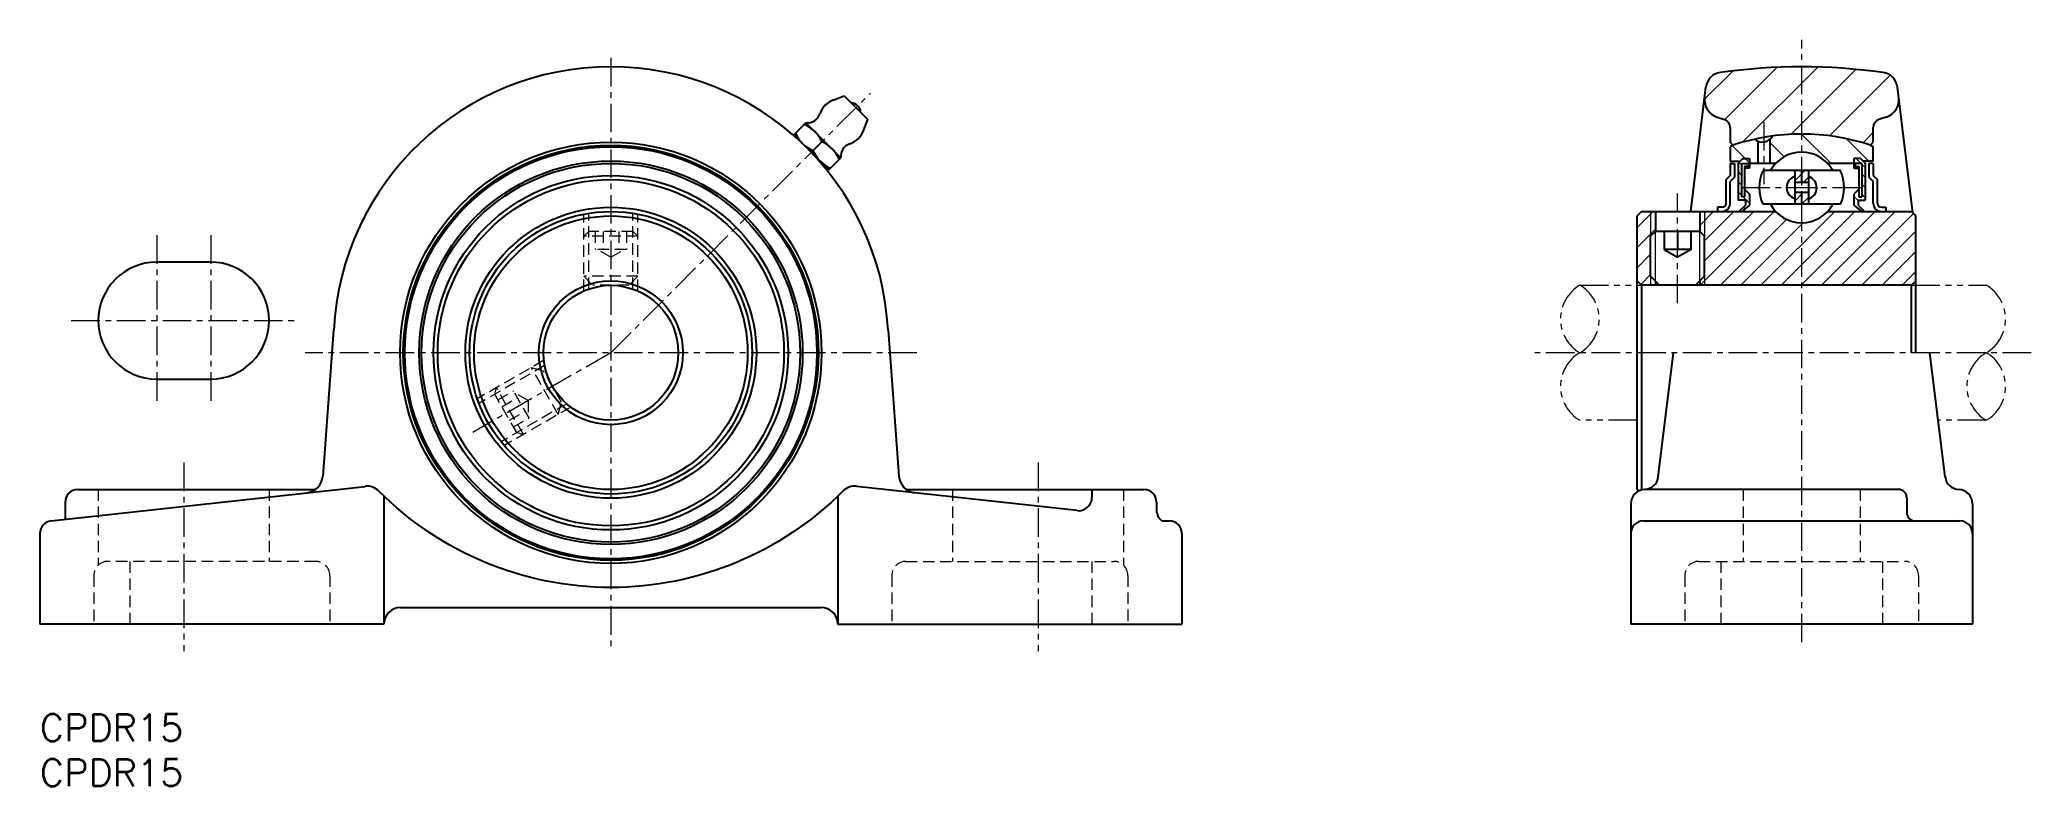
# Model space of a CAD drawing. Header units: millimetres. Extents: x 0 to 221, y -8 to 75.
import ezdxf

# ---------------------------------------------------------------- set-up
doc = ezdxf.new("R2010")
doc.units = ezdxf.units.MM
doc.header["$LTSCALE"] = 0.5
for name, pattern in [('CENTER', [50.8, 31.75, -6.35, 6.35, -6.35]), ('DASHED', [19.05, 12.7, -6.35]), ('PHANTOM', [63.5, 31.75, -6.35, 6.35, -6.35, 6.35, -6.35])]:
    doc.linetypes.add(name, pattern=pattern)
for name, color, linetype, lineweight in [('MSM_CENTER', 1, 'CENTER', 13), ('MSM_CONTINUOUS', 7, 'Continuous', 25), ('MSM_DASHED', 4, 'DASHED', 13), ('MSM_IMAGINARY', 6, 'PHANTOM', 13), ('MSM_NARROW', 5, 'Continuous', 13), ('MSM_PART_NUMBER', 7, 'Continuous', 25)]:
    doc.layers.add(name, color=color, linetype=linetype, lineweight=lineweight)
doc.styles.get("Standard").update_dxf_attribs({"font": 'txt.shx', "height": 3, "bigfont": 'bigfont.shx'})

msp = doc.modelspace()

# ---------------------------------------------------------------- hatches: boundary and pattern name
at = {"layer": 'MSM_NARROW', "ltscale": 0.2}
h = msp.add_hatch(dxfattribs=at)
h.set_pattern_fill('ANSI31', color=256, style=0)
h.paths.add_polyline_path([(205.29, 66.39, 0.334044), (206.68, 68.42), (206.57, 69.68, 0.347501), (204.97, 71.36, 0.035185), (195.92, 72), (195.92, 64.52, -0.080403), (203.6, 63.28), (203.87, 63.6), (203.87, 65.24, -0.322028), (204.52, 66.13)])
h.paths.add_polyline_path([(195.92, 64.52), (195.92, 72, 0.035185), (186.88, 71.36, 0.347501), (185.28, 69.68), (185.17, 68.53, 0.347699), (186.56, 66.4), (187.33, 66.14, -0.322028), (187.97, 65.24), (187.97, 63.63), (188.25, 63.28, -0.080401)])
h = msp.add_hatch(dxfattribs=at)
h.set_pattern_fill('ANSI31', color=256, angle=90, style=0)
h.paths.add_polyline_path([(191.06, 61.24), (191.06, 63.73, -0.08341), (190.72, 63.96, 0.026275), (188.25, 63.28), (187.97, 63.11), (187.97, 61.52), (189.1, 61.52), (189.38, 61.8), (190.13, 61.8), (190.13, 61.24)])
h.paths.add_polyline_path([(195.92, 62.51), (195.92, 64.52, 0.033419), (192.68, 64.3, -0.101803), (192.37, 63.91), (192.37, 61.24), (193.04, 61.24, -0.20922)])
h.paths.add_polyline_path([(203.87, 63.11), (203.6, 63.28, 0.080403), (195.92, 64.52), (195.92, 62.51, -0.20922), (198.81, 61.24), (201.72, 61.24), (201.72, 61.8), (202.47, 61.8), (202.75, 61.52), (203.87, 61.52)])
h = msp.add_hatch(dxfattribs=at)
h.set_pattern_fill('ANSI31', color=256, scale=0.25, angle=90, style=0)
h.paths.add_polyline_path([(189.24, 57.55), (189.24, 61.25), (189.99, 61.25), (189.99, 60.92), (189.56, 60.92), (189.56, 60.73), (190.13, 60.73), (190.13, 61.8), (189.38, 61.8), (188.86, 61.29), (188.86, 57.17), (189.66, 57.17), (189.66, 56.61), (188.95, 55.91), (189.25, 55.91), (190.13, 56.6), (190.13, 57.83), (189.56, 58.39), (189.56, 57.55)])
h.paths.add_polyline_path([(202.99, 57.17), (202.99, 61.29), (202.47, 61.8), (201.72, 61.8), (201.72, 60.73), (202.28, 60.73), (202.28, 60.92), (201.86, 60.92), (201.86, 61.25), (202.61, 61.25), (202.61, 57.55), (202.28, 57.55), (202.28, 58.29), (202.23, 58.34), (201.72, 57.83), (201.72, 56.6), (202.59, 55.91), (202.89, 55.91), (202.19, 56.61), (202.19, 57.17)])
h = msp.add_hatch(dxfattribs=at)
h.set_pattern_fill('ANSI31', color=256, scale=0.25, style=0)
h.paths.add_polyline_path([(195.18, 59.14), (195.92, 59.14), (195.92, 60.45), (195.18, 60.45)])
h.paths.add_polyline_path([(195.92, 59.14), (195.93, 59.14), (196.67, 59.14), (196.67, 60.45), (195.92, 60.45)])
h.paths.add_polyline_path([(195.92, 56.71), (196.67, 56.71), (196.67, 58.02), (195.92, 58.02)])
h.paths.add_polyline_path([(195.18, 56.71), (195.92, 56.71), (195.92, 58.02), (195.18, 58.02)])
h = msp.add_hatch(dxfattribs=at)
h.set_pattern_fill('ANSI31', color=256, scale=0.5, style=0)
h.paths.add_polyline_path([(208.62, 48.2), (208.62, 55.41), (208.12, 55.91), (198.81, 55.91, -0.209018), (195.92, 54.65), (195.92, 47.7), (208.12, 47.7)])
h.paths.add_polyline_path([(195.92, 47.7), (195.92, 54.65, -0.209018), (193.04, 55.91), (185.12, 55.91), (185.12, 53.16), (185.12, 48.7), (185.12, 47.7)])
h.paths.add_polyline_path([(185.12, 53.16), (185.12, 55.91), (184.58, 55.91), (184.58, 53.7)])
h.paths.add_polyline_path([(185.12, 47.7), (185.12, 48.7), (184.58, 48.16), (184.58, 47.7)])
h.paths.add_polyline_path([(179.67, 53.7), (179.67, 55.91), (179.12, 55.91), (179.12, 53.16)])
h.paths.add_polyline_path([(179.67, 47.7), (179.67, 48.16), (179.12, 48.7), (179.12, 47.7)])
h.paths.add_polyline_path([(179.12, 47.7), (179.12, 48.7), (179.12, 53.16), (179.12, 55.91), (178.12, 55.91), (177.62, 55.41), (177.62, 48.2), (178.12, 47.7)])

# ---------------------------------------------------------------- linework, layer by layer
at = {"layer": 'MSM_CENTER', "ltscale": 0.2}
for p, q in [((195.92, 8), (195.92, 75)), ((63.5, 72.98), (63.5, 7.42)), ((63.5, 40.2), (92.38, 69.08)), ((191.72, 65.86), (191.72, 58.95)), ((182.12, 45.7), (182.12, 57.91)), ((189.2, 58.58), (202.65, 58.58)), ((13, 53.28), (13, 34.28)), ((19, 53.28), (19, 34.28)), ((3.5, 43.78), (28.5, 43.78)), ((97.51, 40.2), (29.49, 40.2)), ((63.5, 40.2), (48.16, 31.34)), ((221.44, 40.2), (166.26, 40.2)), ((16, 28), (16, 7)), ((111, 28), (111, 7))]:
    msp.add_line(p, q, dxfattribs=at)
at = {"layer": 'MSM_CONTINUOUS'}
for p, q in [((88.3, 68.33), (89.44, 68.76)), ((89.44, 68.76), (92.06, 66.14)), ((183.58, 55.91), (185.27, 69.74)), ((208.28, 55.75), (206.58, 69.74)), ((85.19, 65.78), (83.85, 64.44)), ((87.74, 60.55), (83.85, 64.44)), ((84.06, 64.22), (84.02, 64.19)), ((85.19, 65.78), (89.08, 61.89)), ((91.63, 65), (92.06, 66.14)), ((186.51, 66.41), (187.33, 66.13)), ((187.97, 65.24), (187.97, 63.63)), ((203.87, 63.63), (203.87, 65.24)), ((205.33, 66.41), (204.51, 66.13)), ((85.97, 62.67), (86.96, 63.66)), ((188.26, 63.28), (187.97, 63.63)), ((188.26, 63.28), (187.97, 63.11)), ((187.97, 63.11), (187.97, 61.52)), ((191.06, 63.73), (191.06, 61.24)), ((192.37, 63.91), (192.37, 61.24)), ((203.59, 63.28), (203.87, 63.63)), ((203.59, 63.28), (203.87, 63.11)), ((203.87, 61.52), (203.87, 63.11)), ((87.52, 60.76), (87.41, 60.65)), ((87.74, 60.55), (89.08, 61.89)), ((187.97, 59.92), (187.51, 59.45)), ((187.97, 61.52), (189.1, 61.52)), ((187.97, 61.25), (187.97, 59.92)), ((187.97, 61.25), (188.44, 61.25)), ((188.44, 61.25), (188.44, 59.72)), ((189.38, 61.8), (188.86, 61.29)), ((188.86, 61.29), (188.86, 57.17)), ((189.24, 61.25), (189.24, 57.55)), ((189.24, 61.25), (189.99, 61.25)), ((189.38, 61.8), (190.13, 61.8)), ((189.56, 60.92), (189.56, 57.55)), ((189.99, 60.92), (189.56, 60.92)), ((190.13, 60.73), (189.56, 60.73)), ((189.99, 61.25), (189.99, 60.92)), ((190.13, 61.8), (190.13, 60.73)), ((193.04, 61.24), (190.13, 61.24)), ((200.26, 60.45), (191.59, 60.45)), ((195.18, 56.71), (195.18, 60.45)), ((195.92, 59.14), (195.92, 60.45)), ((196.67, 60.45), (196.67, 56.71)), ((201.72, 61.24), (198.81, 61.24)), ((201.72, 61.8), (201.72, 60.73)), ((202.47, 61.8), (201.72, 61.8)), ((201.72, 60.73), (202.28, 60.73)), ((201.86, 61.25), (201.86, 60.92)), ((202.61, 61.25), (201.86, 61.25)), ((201.86, 60.92), (202.28, 60.92)), ((202.28, 60.92), (202.28, 57.55)), ((202.47, 61.8), (202.99, 61.29)), ((202.61, 61.25), (202.61, 57.55)), ((203.87, 61.52), (202.75, 61.52)), ((202.99, 61.29), (202.99, 57.17)), ((203.87, 61.25), (203.4, 61.25)), ((203.4, 61.25), (203.4, 59.72)), ((203.87, 61.25), (203.87, 59.92)), ((203.87, 59.92), (204.34, 59.45)), ((187.51, 56.85), (187.51, 59.45)), ((188.44, 59.72), (187.98, 59.26)), ((187.98, 56.85), (187.98, 59.26)), ((189.56, 58.39), (190.13, 57.83)), ((190.13, 57.83), (190.13, 56.6)), ((196.67, 59.14), (195.18, 59.14)), ((196.67, 58.02), (195.18, 58.02)), ((195.92, 56.71), (195.92, 58.02)), ((202.28, 58.39), (201.72, 57.83)), ((201.72, 57.83), (201.72, 56.6)), ((203.4, 59.72), (203.87, 59.26)), ((203.87, 56.85), (203.87, 59.26)), ((204.34, 56.85), (204.34, 59.45)), ((178.12, 55.91), (177.62, 55.41)), ((177.62, 24.99), (177.62, 55.41)), ((178.12, 55.91), (193.04, 55.91)), ((179.67, 55.91), (179.67, 53.7)), ((184.58, 55.91), (184.58, 53.7)), ((186.57, 56.38), (186.57, 55.91)), ((187.04, 56.38), (186.57, 56.38)), ((189.66, 57.17), (188.86, 57.17)), ((189.66, 56.61), (188.95, 55.91)), ((189.56, 57.55), (189.24, 57.55)), ((190.13, 56.6), (189.25, 55.91)), ((189.66, 57.17), (189.66, 56.61)), ((200.26, 56.71), (191.59, 56.71)), ((198.81, 55.91), (208.12, 55.91)), ((201.72, 56.6), (202.59, 55.91)), ((202.19, 57.17), (202.99, 57.17)), ((202.19, 57.17), (202.19, 56.61)), ((202.19, 56.61), (202.89, 55.91)), ((202.28, 57.55), (202.61, 57.55)), ((204.81, 56.38), (205.27, 56.38)), ((205.27, 56.38), (205.27, 55.91)), ((208.12, 55.91), (208.62, 55.41)), ((208.62, 40.2), (208.62, 55.41)), ((179.67, 53.7), (179.12, 53.16)), ((179.12, 48.7), (179.12, 53.16)), ((184.58, 53.7), (179.67, 53.7)), ((180.62, 53.7), (180.62, 51.7)), ((182.12, 53.7), (182.12, 51.7)), ((183.62, 51.7), (183.62, 53.7)), ((184.58, 53.7), (185.12, 53.16)), ((185.12, 48.7), (185.12, 53.16)), ((183.62, 51.7), (180.62, 51.7)), ((180.62, 51.7), (182.12, 50.83)), ((183.62, 51.7), (182.12, 50.83)), ((19, 50.28), (13, 50.28)), ((177.62, 48.2), (178.12, 47.7)), ((178.12, 47.7), (178.12, 24.95)), ((208.12, 47.7), (178.12, 47.7)), ((179.12, 48.7), (180.12, 47.7)), ((179.67, 48.16), (179.67, 47.7)), ((185.12, 48.7), (184.12, 47.7)), ((184.58, 48.16), (184.58, 47.7)), ((208.62, 48.2), (208.12, 47.7)), ((208.12, 40.2), (208.12, 47.7)), ((32.67, 42.7), (31.46, 26.47)), ((94.33, 42.7), (95.54, 26.47)), ((179.98, 26.4), (181.67, 40.2)), ((211.87, 26.4), (210.18, 40.2)), ((13, 37.28), (19, 37.28)), ((1.25, 21.49), (36.17, 25.34)), ((4.23, 25), (30.64, 25)), ((115.34, 22.64), (90.83, 25.34)), ((96.36, 25), (122.78, 25)), ((117, 25), (117, 24.13)), ((177.79, 24.82), (177.62, 24.99)), ((206.67, 25), (178.49, 25)), ((2.83, 23.6), (2.83, 21.66)), ((38.25, 24.27), (38.25, 10)), ((88.75, 24.27), (88.75, 10)), ((124.18, 23.6), (124.18, 22.72)), ((176.92, 23.4), (176.92, 10)), ((207.61, 24.06), (207.61, 22.44)), ((214.92, 23.4), (214.92, 10)), ((0, 20.1), (0, 10)), ((124.79, 21.5), (125.6, 21.5)), ((127, 20.1), (127, 10)), ((178.32, 21.5), (213.52, 21.5)), ((40.12, 11.87), (86.88, 11.87)), ((38.25, 10), (0, 10)), ((88.75, 10), (127, 10)), ((214.92, 10), (176.92, 10))]:
    msp.add_line(p, q, dxfattribs=at)
for radius in [23.43, 23.08, 22.91, 21.32, 21.05, 19.71, 19.25, 16.18, 15.71, 15.21, 8, 7.5]:
    msp.add_circle((63.5, 40.2), radius, dxfattribs=at)
for centre, radius, start, end in [((63.5, 41.14), 30.86, 2.9099, 177.0901), ((187.13, 69.51), 1.87, 98.0732, 173.0375), ((195.92, 7.5), 64.5, 81.9268, 98.0732), ((204.72, 69.51), 1.87, 6.9625, 81.9268), ((85.33, 67.27), 1.5, 264.5867, 340.3285), ((89.19, 65.89), 2.6, 110.214, 160.3285), ((90.11, 66.81), 1.2, 3.5904, 86.4096), ((187.17, 68.35), 2.05, 173.0375, 251.4), ((204.68, 68.35), 2.05, 288.6, 6.9625), ((87.63, 66.27), 3.97, 204.7438, 245.2562), ((83.36, 62), 3.97, 24.7438, 65.2562), ((89.19, 65.89), 2.6, 289.6715, 339.786), ((187.03, 65.24), 0.94, 0, 71.4), ((195.92, 40.2), 24.32, 71.6249, 108.3751), ((191.57, 64.87), 1.25, 226.9262, 333.0966), ((204.81, 65.24), 0.94, 108.6, 180), ((89.57, 64.33), 3.97, 204.7438, 245.2562), ((85.3, 60.06), 3.97, 24.7438, 65.2562), ((90.57, 62.03), 1.5, 109.6715, 185.4133), ((195.92, 58.58), 3.93, 28.4369, 151.5631), ((195.92, 58.58), 4.72, 156.6692, 203.3308), ((195.5, 58.58), 1.26, 104.8628, 255.1372), ((196.31, 58.55), 1.29, 286.0954, 73.9046), ((195.92, 58.58), 4.72, 336.6692, 23.3308), ((187.04, 56.85), 0.47, 270, 0), ((187.04, 56.85), 0.94, 270, 0), ((195.92, 58.58), 3.93, 208.4369, 331.5631), ((204.81, 56.85), 0.94, 180, 270), ((204.81, 56.85), 0.47, 180, 270), ((13, 43.78), 6.5, 90, 270), ((19, 43.78), 6.5, 270, 90), ((4.23, 23.6), 1.4, 90, 180), ((29.47, 26.62), 2, 276.3, 355.72), ((36.38, 23.49), 1.87, 44.9049, 96.3), ((90.62, 23.49), 1.87, 83.7, 135.0951), ((97.53, 26.62), 2, 184.28, 263.7), ((122.78, 23.6), 1.4, 0, 90), ((178.52, 23.4), 1.6, 92.361, 180), ((178.39, 26.6), 1.6, 272.361, 353.0375), ((206.67, 24.06), 0.94, 0, 90), ((213.46, 26.6), 1.6, 186.9625, 267.639), ((213.32, 23.4), 1.6, 0, 87.639), ((115.5, 24.13), 1.5, 263.7, 0), ((125.71, 22.72), 1.53, 180, 232.8812), ((208.55, 22.44), 0.94, 180, 270), ((1.4, 20.1), 1.4, 96.3, 180), ((125.6, 20.1), 1.4, 0, 90), ((178.32, 20.1), 1.4, 90, 180), ((213.52, 20.1), 1.4, 0, 90), ((40.12, 10), 1.87, 90, 180), ((86.88, 10), 1.87, 0, 90)]:
    msp.add_arc(centre, radius, start, end, dxfattribs=at)
at = {"layer": 'MSM_CONTINUOUS', "extrusion": (0, 0, -1)}
msp.add_arc((-63.5, 50.52), 36.42, 224.9049, 315.0951, dxfattribs=at)
at = {"layer": 'MSM_DASHED', "ltscale": 0.2}
for p, q in [((60.5, 47.07), (60.5, 55.62)), ((61.04, 47.29), (61.04, 55.72)), ((65.96, 47.29), (65.96, 55.72)), ((66.5, 47.07), (66.5, 55.62)), ((61.04, 53.7), (60.5, 53.16)), ((66.5, 53.16), (60.5, 53.16)), ((65.96, 53.7), (61.04, 53.7)), ((61.77, 53.7), (61.77, 51.7)), ((62.63, 53.7), (62.63, 51.7)), ((64.37, 53.7), (64.37, 51.7)), ((65.23, 53.7), (65.23, 51.7)), ((65.96, 53.7), (66.5, 53.16)), ((65.23, 51.7), (61.77, 51.7)), ((63.5, 50.83), (62, 51.7)), ((63.5, 50.83), (65, 51.7)), ((66.5, 48.7), (60.5, 48.7)), ((60.5, 48.7), (61.5, 47.7)), ((65.5, 47.7), (61.5, 47.7)), ((66.5, 48.7), (65.5, 47.7)), ((56.05, 39.36), (48.65, 35.09)), ((56.13, 38.79), (48.83, 34.57)), ((57.64, 33.35), (54.64, 38.55)), ((54.64, 38.55), (56, 38.18)), ((58, 34.72), (56, 38.18)), ((50.58, 35.58), (50.78, 36.32)), ((53.04, 31.32), (50.58, 35.58)), ((53.78, 31.12), (50.78, 36.32)), ((50.94, 34.95), (52.67, 35.95)), ((54.41, 32.95), (52.67, 35.95)), ((54.29, 34.88), (52.79, 35.75)), ((58.59, 34.53), (51.29, 30.31)), ((51.38, 34.2), (53.11, 35.2)), ((59.05, 34.16), (51.65, 29.89)), ((52.24, 32.7), (53.97, 33.7)), ((54.29, 34.88), (54.29, 33.15)), ((57.64, 33.35), (58, 34.72)), ((52.67, 31.95), (54.41, 32.95)), ((53.04, 31.32), (53.78, 31.12)), ((6.5, 25), (6.5, 16.58)), ((25.5, 25), (25.5, 17)), ((101.5, 25), (101.5, 17)), ((120.5, 25), (120.5, 16.58)), ((189.42, 25), (189.42, 17)), ((202.42, 25), (202.42, 17)), ((30.69, 17), (7.56, 17)), ((10, 17), (10, 10)), ((96.31, 17), (119.44, 17)), ((117, 17), (117, 10)), ((184.48, 17), (207.36, 17)), ((186.92, 17), (186.92, 10)), ((204.92, 17), (204.92, 10)), ((6, 15.44), (6, 10)), ((32.25, 15.44), (32.25, 10)), ((94.75, 15.44), (94.75, 10)), ((121, 15.44), (121, 10)), ((182.92, 15.44), (182.92, 10)), ((208.92, 15.44), (208.92, 10))]:
    msp.add_line(p, q, dxfattribs=at)
for centre, start, end in [((7.56, 15.44), 90, 180), ((30.69, 15.44), 0, 90), ((96.31, 15.44), 90, 180), ((119.44, 15.44), 0, 90), ((184.48, 15.44), 90, 180), ((207.36, 15.44), 360, 90)]:
    msp.add_arc(centre, 1.56, start, end, dxfattribs=at)
at = {"layer": 'MSM_IMAGINARY', "ltscale": 0.2}
for p, q in [((171.26, 47.7), (178.12, 47.7)), ((208.12, 47.7), (216.44, 47.7)), ((177.62, 32.7), (171.26, 32.7)), ((216.44, 32.7), (211.1, 32.7))]:
    msp.add_line(p, q, dxfattribs=at)
for centre, start, end in [((173.45, 43.95), 120.3458, 239.6542), ((169.06, 43.95), 300.3458, 59.6542), ((214.25, 43.95), 300.3458, 59.6542), ((173.45, 36.45), 120.3458, 239.6542), ((218.64, 36.45), 120.3458, 239.6542), ((214.25, 36.45), 300.3458, 59.6542)]:
    msp.add_arc(centre, 4.35, start, end, dxfattribs=at)
at = {"layer": 'MSM_NARROW', "ltscale": 0.2}
for p, q in [((195.93, 59.14), (195.92, 59.14)), ((202.28, 58.29), (202.23, 58.34)), ((179.12, 55.91), (179.12, 53.16)), ((185.12, 55.91), (185.12, 53.16)), ((188.96, 55.91), (188.96, 55.91)), ((179.67, 48.16), (179.67, 53.7)), ((184.58, 48.16), (184.58, 53.7)), ((179.12, 48.7), (179.12, 47.7)), ((185.12, 48.7), (185.12, 47.7))]:
    msp.add_line(p, q, dxfattribs=at)

# ---------------------------------------------------------------- texts
at = {"layer": 'MSM_PART_NUMBER', "char_height": 3, "attachment_point": 1}
for insert in [(0, 0), (0, -5)]:
    msp.add_mtext_dynamic_manual_height_columns('CPDR15', width=121.0942, gutter_width=15, heights=[0], dxfattribs=dict(at, insert=insert))

doc.saveas('drawing.dxf')
